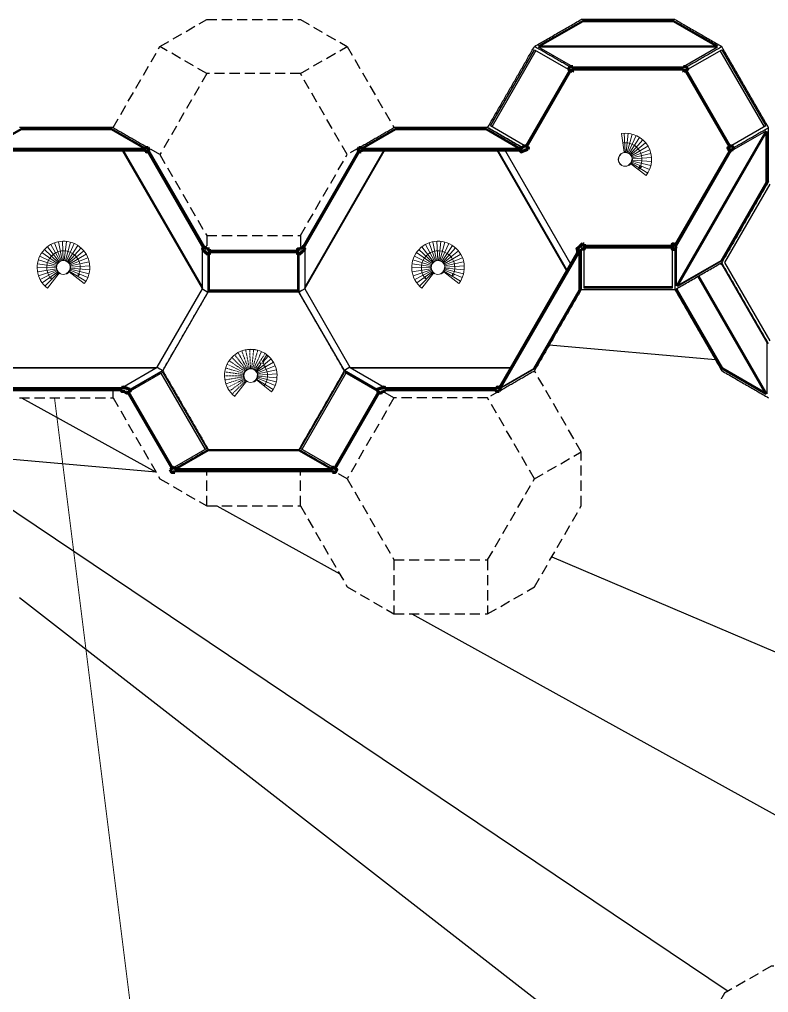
# Model space of a CAD drawing. Header units: millimetres. Extents: x 32551 to 59551, y -21458 to 15116.
# Drawn here: x 46361 to 47537, y 11439 to 12967 of the extents above; entities that cross this region are included whole.
import ezdxf

# ---------------------------------------------------------------- set-up
doc = ezdxf.new("R2010")
doc.units = ezdxf.units.MM
doc.linetypes.add('HIDDEN2', pattern=[4.7625, 3.175, -1.5875])
for name, color, linetype, lineweight, true_color in [('2ND', 120, 'Continuous', 35, 0x39ffb0), ('3RD', 141, 'Continuous', 25, 0x7debff), ('4TH DETAILS', 120, 'Continuous', 15, 0x39ffb0)]:
    doc.layers.add(name, color=color, linetype=linetype, lineweight=lineweight, true_color=true_color)
doc.layers.add('GLOW-EMERALD', color=120, linetype='Continuous', lineweight=70, true_color=0x39ffb0, transparency=0.8)

msp = doc.modelspace()

# ---------------------------------------------------------------- linework, layer by layer
at = {"layer": '2ND', "linetype": 'Continuous'}
for p, q in [((47225.445, 12886.923), (47156.327, 12767.206)), ((47224.401, 12892.567), (47222.218, 12888.786)), ((47222.218, 12888.786), (47225.445, 12886.923)), ((47229.288, 12892.567), (47224.401, 12892.567)), ((47225.604, 12886.831), (47228.831, 12884.968)), ((47228.831, 12884.968), (47229.912, 12886.84)), ((47229.912, 12886.84), (47230.39, 12886.84)), ((47402.431, 12889.226), (47401.971, 12886.84)), ((47401.971, 12886.84), (47402.45, 12886.84)), ((47402.45, 12886.84), (47403.53, 12884.968)), ((47403.074, 12892.567), (47402.614, 12890.181)), ((47407.961, 12892.567), (47403.074, 12892.567)), ((46563.039, 12765.288), (46558.151, 12765.288)), ((46558.151, 12765.288), (46558.61, 12762.902)), ((46558.794, 12761.947), (46559.253, 12759.561)), ((46565.482, 12761.056), (46563.039, 12765.288)), ((46893.421, 12760.26), (46806.069, 12608.962)), ((46806.804, 12608.326), (46894.339, 12759.942)), ((46893.568, 12765.288), (46891.124, 12761.056)), ((46891.124, 12761.056), (46893.421, 12760.26)), ((46898.455, 12765.288), (46893.568, 12765.288)), ((46894.339, 12759.942), (46896.636, 12759.146)), ((46896.636, 12759.146), (46896.875, 12759.561)), ((46896.875, 12759.561), (46897.353, 12759.561)), ((46897.353, 12759.561), (46897.812, 12761.947)), ((46897.812, 12761.947), (47146.672, 12761.947)), ((46897.996, 12762.902), (46898.455, 12765.288)), ((47146.488, 12762.902), (46897.996, 12762.902)), ((47146.029, 12765.288), (47146.488, 12762.902)), ((47146.672, 12761.947), (47147.131, 12759.561)), ((47158.871, 12762.965), (47158.632, 12763.379)), ((47473.73, 12763.379), (47473.491, 12762.965)), ((47473.491, 12762.965), (47476.706, 12761.851)), ((47477.624, 12761.533), (47479.002, 12761.056)), ((46654.819, 12606.32), (46652.375, 12610.553)), ((46659.185, 12606.32), (46654.819, 12606.32)), ((46804.232, 12610.553), (46801.788, 12606.32)), ((46804.232, 12602.088), (46808.641, 12605.906)), ((47385.299, 12610.231), (47247.062, 12610.231)), ((47247.062, 12610.047), (47385.299, 12610.047)), ((47389.666, 12606.32), (47392.109, 12610.553)), ((46797.422, 12602.594), (46659.185, 12602.594)), ((46659.185, 12602.41), (46797.422, 12602.41)), ((46799.583, 12598.684), (46799.823, 12598.269)), ((47238.415, 12603.679), (47114.169, 12388.479)), ((47115.088, 12388.16), (47239.15, 12603.042)), ((46521.9, 12386.792), (46346.829, 12386.792)), ((46347.013, 12385.837), (46521.717, 12385.837)), ((46526.145, 12383.451), (46528.328, 12379.669)), ((46534.1, 12385.774), (46528.588, 12387.683)), ((46531.555, 12381.532), (46600.673, 12261.816)), ((46600.833, 12261.908), (46531.714, 12381.624)), ((46533.861, 12385.36), (46534.1, 12385.774)), ((46924.893, 12381.624), (46855.774, 12261.908)), ((46855.933, 12261.816), (46925.052, 12381.532)), ((46921.665, 12383.488), (46924.893, 12381.624)), ((46925.052, 12381.532), (46928.279, 12379.669)), ((46928.279, 12379.669), (46930.462, 12383.451)), ((47109.778, 12386.792), (46934.706, 12386.792)), ((46934.89, 12385.837), (47109.594, 12385.837)), ((47114.022, 12383.451), (47116.466, 12387.683)), ((46600.673, 12261.816), (46597.446, 12259.953)), ((46604.06, 12263.771), (46600.833, 12261.908)), ((46605.141, 12261.899), (46604.06, 12263.771)), ((46604.976, 12258.558), (46851.631, 12258.558)), ((46851.447, 12259.512), (46605.16, 12259.512)), ((46851.466, 12261.899), (46850.988, 12261.899)), ((46850.988, 12261.899), (46851.447, 12259.512)), ((46851.631, 12258.558), (46852.09, 12256.171))]:
    msp.add_line(p, q, dxfattribs=at)
for points in [[(47156.486, 12767.114), (47225.604, 12886.831), (47225.445, 12886.923)], [(47402.614, 12890.181), (47229.747, 12890.181), (47229.288, 12892.567)], [(47230.39, 12886.84), (47229.931, 12889.226), (47402.431, 12889.226)], [(47403.53, 12884.968), (47406.758, 12886.831), (47475.876, 12767.114)], [(47476.035, 12767.206), (47406.917, 12886.923), (47410.144, 12888.786), (47407.961, 12892.567)], [(46309.935, 12761.947), (46558.794, 12761.947)], [(46558.61, 12762.902), (46310.119, 12762.902)], [(46559.253, 12759.561), (46559.732, 12759.561), (46559.971, 12759.146), (46562.267, 12759.942), (46649.803, 12608.326)], [(46650.538, 12608.962), (46563.186, 12760.26), (46565.482, 12761.056)], [(47150.916, 12765.288), (47146.029, 12765.288)], [(47147.131, 12759.561), (47147.609, 12759.561), (47147.848, 12759.146), (47158.871, 12762.965)], [(47150.916, 12765.288), (47153.099, 12769.07)], [(47156.327, 12767.206), (47153.099, 12769.07)], [(47158.632, 12763.379), (47159.713, 12765.251), (47156.486, 12767.114)], [(47476.706, 12761.851), (47390.272, 12612.144), (47387.7, 12614.371), (47387.461, 12613.957)], [(47392.109, 12610.553), (47391.007, 12611.508), (47477.624, 12761.533)], [(47475.876, 12767.114), (47472.649, 12765.251), (47473.73, 12763.379)], [(47479.262, 12769.07), (47476.035, 12767.206)], [(47479.002, 12761.056), (47481.446, 12765.288), (47479.262, 12769.07)], [(46649.803, 12608.326), (46647.966, 12606.735), (46648.205, 12606.32), (46647.966, 12605.906)], [(46647.966, 12605.906), (46652.375, 12602.088)], [(46652.375, 12610.553), (46650.538, 12608.962)], [(46659.185, 12602.594), (46659.185, 12606.32)], [(46801.788, 12606.32), (46797.422, 12606.32), (46797.422, 12602.594)], [(46806.069, 12608.962), (46804.232, 12610.553)], [(46808.641, 12605.906), (46808.402, 12606.32), (46808.641, 12606.735), (46806.804, 12608.326)], [(47244.662, 12614.371), (47240.253, 12610.553), (47235.843, 12606.735), (47236.083, 12606.32), (47235.843, 12605.906)], [(47235.843, 12605.906), (47238.415, 12603.679)], [(47239.15, 12603.042), (47240.253, 12602.088), (47242.696, 12606.32)], [(47247.062, 12610.047), (47247.062, 12606.32), (47242.696, 12606.32)], [(47247.062, 12613.957), (47244.901, 12613.957), (47244.662, 12614.371)], [(47247.062, 12613.957), (47247.062, 12610.231)], [(47387.461, 12613.957), (47385.299, 12613.957), (47385.299, 12610.231)], [(47385.299, 12610.047), (47385.299, 12606.32), (47389.666, 12606.32)], [(46652.375, 12602.088), (46656.784, 12598.269), (46657.023, 12598.684)], [(46657.023, 12598.684), (46659.185, 12598.684), (46659.185, 12602.41)], [(46797.422, 12602.41), (46797.422, 12598.684), (46799.583, 12598.684)], [(46799.823, 12598.269), (46804.232, 12602.088)], [(46521.717, 12385.837), (46521.257, 12383.451), (46526.145, 12383.451)], [(46522.838, 12389.178), (46522.36, 12389.178), (46521.9, 12386.792)], [(46528.588, 12387.683), (46523.077, 12389.592), (46522.838, 12389.178)], [(46528.328, 12379.669), (46531.555, 12381.532)], [(46531.714, 12381.624), (46534.941, 12383.488), (46533.861, 12385.36)], [(46933.53, 12389.592), (46922.507, 12385.774), (46922.746, 12385.36), (46921.665, 12383.488)], [(46930.462, 12383.451), (46935.349, 12383.451)], [(46934.706, 12386.792), (46934.247, 12389.178), (46933.769, 12389.178), (46933.53, 12389.592)], [(46935.349, 12383.451), (46934.89, 12385.837)], [(47109.594, 12385.837), (47109.135, 12383.451), (47114.022, 12383.451)], [(47114.169, 12388.479), (47110.955, 12389.592), (47110.715, 12389.178), (47110.237, 12389.178), (47109.778, 12386.792)], [(47116.466, 12387.683), (47115.088, 12388.16)], [(46597.446, 12259.953), (46599.629, 12256.171), (46604.517, 12256.171)], [(46604.517, 12256.171), (46604.976, 12258.558)], [(46605.16, 12259.512), (46605.619, 12261.899), (46605.141, 12261.899)], [(46855.774, 12261.908), (46852.547, 12263.771), (46851.466, 12261.899)], [(46852.09, 12256.171), (46856.977, 12256.171), (46859.161, 12259.953), (46855.933, 12261.816)]]:
    msp.add_lwpolyline(points, dxfattribs=at)
at = {"layer": '3RD', "linetype": 'Continuous', "ltscale": 10}
for p, q in [((47175.728, 12925.372), (47245.14, 12965.447)), ((47245.14, 12963.325), (47179.402, 12925.372)), ((47245.14, 12963.325), (47245.14, 12965.447)), ((47245.14, 12965.447), (47387.222, 12965.447)), ((47387.222, 12963.325), (47245.14, 12963.325)), ((47387.222, 12963.325), (47387.222, 12965.447)), ((47387.222, 12965.447), (47455.819, 12925.842)), ((47452.96, 12925.372), (47387.222, 12963.325)), ((47100.093, 12799.673), (47169.211, 12919.389)), ((47171.363, 12918.147), (47102.245, 12798.43)), ((47169.211, 12919.389), (47222.218, 12888.786)), ((47176.543, 12923.02), (47175.618, 12923.554)), ((47456.744, 12923.554), (47175.618, 12923.554)), ((47175.728, 12925.372), (47456.634, 12925.372)), ((47229.288, 12892.567), (47176.543, 12923.02)), ((47456.744, 12923.554), (47403.074, 12892.567)), ((47410.144, 12888.786), (47463.083, 12919.351)), ((47455.819, 12925.842), (47456.634, 12925.372)), ((47530.05, 12798.392), (47460.932, 12918.108)), ((47463.083, 12919.351), (47463.15, 12919.235)), ((47463.15, 12919.235), (47532.202, 12799.634)), ((47406.917, 12886.923), (47406.758, 12886.831)), ((46363.324, 12793.62), (46310.119, 12762.902)), ((46310.578, 12765.288), (46363.324, 12795.741)), ((46363.324, 12793.62), (46363.324, 12795.741)), ((46363.324, 12795.741), (46505.406, 12795.741)), ((46505.406, 12793.62), (46363.324, 12793.62)), ((46505.406, 12795.741), (46558.151, 12765.288)), ((46505.406, 12793.62), (46505.406, 12795.741)), ((46558.61, 12762.902), (46505.406, 12793.62)), ((46951.201, 12793.62), (46897.996, 12762.902)), ((46898.455, 12765.288), (46951.201, 12795.741)), ((46951.201, 12793.62), (46951.201, 12795.741)), ((46951.201, 12795.741), (47093.283, 12795.741)), ((47093.283, 12793.62), (46951.201, 12793.62)), ((47093.283, 12795.741), (47146.029, 12765.288)), ((47093.283, 12793.62), (47093.283, 12795.741)), ((47146.488, 12762.902), (47093.283, 12793.62)), ((47153.099, 12769.07), (47100.093, 12799.673)), ((47392.109, 12548.567), (47532.683, 12792.049)), ((47534.191, 12791.038), (47393.738, 12547.766)), ((47479.002, 12761.056), (47532.683, 12792.049)), ((47532.202, 12799.634), (47479.262, 12769.07)), ((47533.089, 12711.524), (47533.089, 12789.129)), ((47534.191, 12791.038), (47534.191, 12710.888)), ((46647.966, 12544.28), (46522.296, 12761.947)), ((46523.382, 12761.947), (46647.966, 12546.161)), ((46559.253, 12759.561), (46555.12, 12761.947)), ((46559.253, 12759.561), (46559.971, 12759.146)), ((46563.186, 12760.26), (46562.267, 12759.942)), ((46934.452, 12761.947), (46808.641, 12544.28)), ((46808.641, 12546.161), (46933.225, 12761.947)), ((46894.339, 12759.942), (46893.421, 12760.26)), ((46896.636, 12759.146), (46897.353, 12759.561)), ((46901.487, 12761.947), (46897.353, 12759.561)), ((46897.996, 12762.902), (46897.812, 12761.947)), ((47219.983, 12571.752), (47110.173, 12761.947)), ((47111.26, 12761.947), (47220.526, 12572.693)), ((47226.342, 12582.767), (47122.892, 12761.947)), ((47147.131, 12759.561), (47142.998, 12761.947)), ((47146.672, 12761.947), (47146.488, 12762.902)), ((47147.131, 12759.561), (47147.848, 12759.146)), ((47156.327, 12767.206), (47156.486, 12767.114)), ((47475.876, 12767.114), (47476.035, 12767.206)), ((47477.624, 12761.533), (47476.706, 12761.851)), ((47462.048, 12588.478), (47533.089, 12711.524)), ((47534.191, 12710.888), (47465.594, 12592.074)), ((47468.038, 12585.02), (47539.079, 12708.066)), ((47533.089, 12711.524), (47534.191, 12710.888)), ((46647.966, 12543.728), (46647.966, 12606.735)), ((46649.803, 12608.326), (46650.538, 12608.962)), ((46806.069, 12608.962), (46806.804, 12608.326)), ((46808.641, 12606.735), (46808.641, 12543.728)), ((47235.843, 12599.224), (47235.843, 12606.735)), ((47247.062, 12545.114), (47247.062, 12606.32)), ((47385.299, 12606.32), (47385.299, 12545.114)), ((47390.272, 12612.144), (47391.007, 12611.508)), ((47392.109, 12548.567), (47392.109, 12610.553)), ((46656.784, 12598.269), (46656.784, 12538.637)), ((46659.185, 12540.023), (46659.185, 12598.684)), ((46797.422, 12598.684), (46797.422, 12540.023)), ((46799.823, 12538.637), (46799.823, 12598.269)), ((47239.15, 12603.042), (47238.415, 12603.679)), ((47239.15, 12541.819), (47239.15, 12603.042)), ((47240.253, 12602.088), (47240.253, 12541.182)), ((47465.594, 12592.074), (47463.15, 12587.841)), ((47463.15, 12587.841), (47393.738, 12547.766)), ((47394.841, 12549.676), (47462.048, 12588.478)), ((47460.707, 12583.609), (47463.15, 12582.198)), ((47462.048, 12588.478), (47463.15, 12587.841)), ((47463.15, 12582.198), (47531.748, 12463.384)), ((47539.079, 12461.973), (47468.038, 12585.02)), ((47532.562, 12378.061), (47425.593, 12563.336)), ((47427.129, 12564.223), (47534.191, 12378.784)), ((47247.062, 12547.599), (47385.299, 12547.599)), ((47385.299, 12545.114), (47247.062, 12545.114)), ((47393.946, 12542.243), (47393.946, 12545.065)), ((46576.925, 12420.681), (46647.966, 12543.728)), ((46656.784, 12538.637), (46585.743, 12415.59)), ((46647.966, 12543.728), (46652.375, 12541.182)), ((46652.375, 12541.182), (46656.784, 12538.637)), ((46659.185, 12542.507), (46797.422, 12542.507)), ((46797.422, 12540.023), (46659.185, 12540.023)), ((46804.232, 12541.182), (46799.823, 12538.637)), ((46800.062, 12538.223), (46799.823, 12538.637)), ((46870.864, 12415.59), (46800.062, 12538.223)), ((46808.641, 12543.728), (46804.232, 12541.182)), ((46808.641, 12543.728), (46879.682, 12420.681)), ((47168.109, 12418.772), (47239.15, 12541.819)), ((47240.253, 12541.182), (47171.655, 12422.368)), ((47239.15, 12541.819), (47240.253, 12541.182)), ((47392.109, 12541.182), (47392.109, 12544.004)), ((47393.946, 12542.243), (47392.109, 12541.182)), ((47463.15, 12418.136), (47392.109, 12541.182)), ((47464.987, 12419.196), (47393.946, 12542.243)), ((47531.748, 12463.384), (47534.191, 12459.151)), ((47534.191, 12459.151), (47534.191, 12378.784)), ((47171.655, 12422.368), (47169.211, 12418.136)), ((46325.107, 12420.405), (46576.447, 12420.405)), ((46574.817, 12419.465), (46325.65, 12419.465)), ((46523.077, 12389.592), (46576.925, 12420.681)), ((46585.743, 12415.59), (46534.1, 12385.774)), ((46534.941, 12383.488), (46585.676, 12412.779)), ((46576.925, 12420.681), (46581.334, 12418.136)), ((46581.334, 12418.136), (46585.743, 12415.59)), ((46652.643, 12291.821), (46583.525, 12411.537)), ((46585.676, 12412.779), (46585.743, 12412.664)), ((46585.743, 12412.664), (46654.795, 12293.063)), ((46801.745, 12293.101), (46870.864, 12412.818)), ((46873.015, 12411.576), (46803.897, 12291.859)), ((46875.273, 12418.136), (46870.864, 12415.59)), ((46922.507, 12385.774), (46870.864, 12415.59)), ((46870.864, 12412.818), (46921.665, 12383.488)), ((46879.682, 12420.681), (46875.273, 12418.136)), ((46879.682, 12420.681), (46879.921, 12420.543)), ((46879.921, 12420.543), (46933.53, 12389.592)), ((46880.16, 12420.405), (47132.602, 12420.405)), ((47132.059, 12419.465), (46881.789, 12419.465)), ((47115.088, 12388.16), (47168.109, 12418.772)), ((47169.211, 12418.136), (47116.466, 12387.683)), ((47168.109, 12418.772), (47169.211, 12418.136)), ((47464.987, 12419.196), (47463.15, 12418.136)), ((47465.594, 12416.725), (47463.15, 12418.136)), ((47530.725, 12381.243), (47464.987, 12419.196)), ((47532.562, 12378.061), (47465.594, 12416.725)), ((47110.955, 12389.592), (47116.741, 12392.933)), ((46523.077, 12389.592), (46522.36, 12389.178)), ((46531.714, 12381.624), (46531.555, 12381.532)), ((46925.052, 12381.532), (46924.893, 12381.624)), ((46934.247, 12389.178), (46933.53, 12389.592)), ((47110.955, 12389.592), (47110.237, 12389.178)), ((47114.169, 12388.479), (47115.088, 12388.16)), ((46654.795, 12293.063), (46604.06, 12263.771)), ((46657.262, 12289.594), (46605.16, 12259.512)), ((46605.619, 12261.899), (46657.262, 12291.715)), ((46657.262, 12291.715), (46799.344, 12291.715)), ((46657.262, 12289.594), (46657.262, 12291.715)), ((46799.344, 12289.594), (46657.262, 12289.594)), ((46799.344, 12291.715), (46850.988, 12261.899)), ((46799.344, 12289.594), (46799.344, 12291.715)), ((46851.447, 12259.512), (46799.344, 12289.594)), ((46852.547, 12263.771), (46801.745, 12293.101)), ((46600.673, 12261.816), (46600.833, 12261.908)), ((46608.65, 12258.558), (46604.517, 12256.171)), ((46852.09, 12256.171), (46847.956, 12258.558)), ((46851.631, 12258.558), (46851.447, 12259.512)), ((46855.774, 12261.908), (46855.933, 12261.816))]:
    msp.add_line(p, q, dxfattribs=at)
at = {"layer": '3RD', "ltscale": 10}
for p, q in [((47453.252, 12432.495), (47192.544, 12455.652)), ((46364.036, 12372.869), (46575.492, 12255.764)), ((46575.408, 12255.91), (46307.143, 12279.738)), ((46294.031, 12234.153), (47473.146, 11441.131)), ((46670.472, 12203.164), (46863.557, 12096.232)), ((47196.592, 12123.253), (48045.933, 11760.817)), ((46360.912, 12059.275), (47394.064, 11255.285)), ((46976.907, 12033.458), (47757.703, 11601.049))]:
    msp.add_line(p, q, dxfattribs=at)
at = {"layer": '3RD', "linetype": 'HIDDEN2', "ltscale": 10}
msp.add_line((46507.849, 12372.814), (46507.849, 12385.837), dxfattribs=at)
at = {"layer": '3RD', "linetype": 'HIDDEN2', "ltscale": 5}
for points in [[(46507.881, 12797.133), (46581.334, 12924.357), (46654.819, 12966.783), (46801.788, 12966.783), (46875.273, 12924.357), (46948.757, 12797.152)], [(46801.788, 12881.93), (46654.819, 12881.93), (46581.334, 12924.357)], [(46893.504, 12765.177), (46875.273, 12754.651), (46801.788, 12881.93), (46875.273, 12924.357)], [(46654.819, 12881.93), (46581.334, 12754.651), (46563.103, 12765.177)], [(46581.334, 12754.651), (46654.819, 12627.372), (46654.819, 12606.32)], [(46801.788, 12627.372), (46875.273, 12754.651)], [(46654.819, 12627.372), (46801.788, 12627.372), (46801.788, 12606.32)], [(46801.788, 12203.108), (46875.273, 12075.829), (46948.757, 12033.402), (47095.727, 12033.402), (47169.211, 12075.829), (47242.696, 12203.108), (47242.696, 12287.961), (47169.211, 12415.314)], [(47114.022, 12383.451), (47095.727, 12372.814), (46948.757, 12372.814), (46930.462, 12383.451)], [(46360.88, 12372.814), (46507.849, 12372.814), (46581.334, 12245.534), (46654.819, 12203.108), (46654.819, 12258.558)], [(46948.757, 12372.814), (46875.273, 12245.534), (46856.849, 12256.171)], [(47169.211, 12245.534), (47095.727, 12372.814)], [(47095.727, 12118.255), (47169.211, 12245.534), (47242.707, 12287.942)], [(46654.819, 12203.108), (46801.788, 12203.108), (46801.788, 12258.558)], [(46875.273, 12245.534), (46948.757, 12118.255), (46948.757, 12033.402)], [(46948.757, 12118.255), (47095.727, 12118.255), (47095.727, 12033.402)], [(48054.936, 11771.973), (48051.028, 11769.717), (47981.909, 11650.049), (47834.94, 11650.049), (47761.455, 11607.623), (47687.971, 11480.344), (47541.001, 11480.344), (47467.517, 11437.917), (47394.032, 11310.638), (47394.032, 11225.785), (47467.517, 11098.506), (47541.001, 11056.08), (47687.971, 11056.08), (47761.455, 11098.506), (47834.94, 11225.785), (47834.94, 11265.243)]]:
    msp.add_lwpolyline(points, dxfattribs=at)
at = {"layer": '3RD', "linetype": 'Continuous', "ltscale": 10}
for points in [[(47169.211, 12924.431), (47242.696, 12966.857)], [(47389.666, 12966.857), (47242.696, 12966.857)], [(47389.666, 12966.857), (47463.15, 12924.431)], [(47095.727, 12797.152), (47169.211, 12924.431)], [(47224.401, 12892.567), (47169.211, 12924.431)], [(47407.961, 12892.567), (47463.15, 12924.431)], [(47536.635, 12797.152), (47463.15, 12924.431)], [(46507.849, 12797.152), (46360.88, 12797.152)], [(46507.849, 12797.152), (46563.039, 12765.288)], [(46893.568, 12765.288), (46948.757, 12797.152)], [(47095.727, 12797.152), (46948.757, 12797.152)], [(47150.916, 12765.288), (47095.727, 12797.152)], [(47095.727, 12797.152), (47150.916, 12765.288)], [(47481.446, 12765.288), (47536.635, 12797.152)], [(47536.635, 12712.299), (47536.635, 12797.152)], [(47536.635, 12712.299), (47463.15, 12585.02)], [(47242.696, 12606.32), (47242.696, 12542.593)], [(47242.696, 12542.593), (47242.696, 12606.32)], [(47389.666, 12606.32), (47389.666, 12542.593)], [(46657.023, 12538.775), (46657.023, 12598.684)], [(46799.583, 12538.775), (46799.583, 12598.684)], [(47389.666, 12542.593), (47463.15, 12585.02)], [(47536.635, 12457.74), (47463.15, 12585.02)], [(46585.743, 12415.314), (46657.023, 12538.775)], [(46799.583, 12538.775), (46657.023, 12538.775)], [(46870.864, 12415.314), (46799.583, 12538.775)], [(47242.696, 12542.593), (47169.211, 12415.314)], [(47242.696, 12542.593), (47389.666, 12542.593)], [(47389.666, 12542.593), (47463.15, 12415.314)], [(46533.861, 12385.36), (46585.743, 12415.314)], [(46585.743, 12415.314), (46657.023, 12291.853)], [(46870.864, 12415.314), (46799.583, 12291.853)], [(46870.864, 12415.314), (46922.746, 12385.36)], [(47114.022, 12383.451), (47169.211, 12415.314)], [(47463.15, 12415.314), (47536.635, 12372.888)], [(46605.141, 12261.899), (46657.023, 12291.853)], [(46657.023, 12291.853), (46799.583, 12291.853)], [(46799.583, 12291.853), (46851.466, 12261.899)]]:
    msp.add_open_spline(points, degree=1, dxfattribs=at)
at = {"layer": '4TH DETAILS', "linetype": 'Continuous'}
for p, q in [((47310.242, 12758.236), (47305.97, 12787.93)), ((47310.141, 12788.315), (47311.379, 12758.341)), ((47316.495, 12788.088), (47313.112, 12758.279)), ((47314.815, 12757.951), (47322.738, 12786.886)), ((47316.447, 12757.366), (47328.723, 12784.739)), ((47317.97, 12756.536), (47334.306, 12781.698)), ((47319.347, 12755.483), (47339.356, 12777.835)), ((47320.546, 12754.23), (47343.753, 12773.242)), ((47347.391, 12768.028), (47321.538, 12752.808)), ((47322.3, 12751.251), (47350.185, 12762.317)), ((47322.773, 12744.434), (47351.918, 12737.322)), ((47322.814, 12749.594), (47352.068, 12756.244)), ((47352.945, 12743.596), (47323.053, 12746.145)), ((47323.067, 12747.879), (47352.995, 12749.954)), ((47321.368, 12741.113), (47320.947, 12740.491)), ((47346.977, 12725.485), (47321.368, 12741.113)), ((47346.977, 12725.485), (47321.368, 12741.113)), ((47322.233, 12742.786), (47349.939, 12731.28)), ((46400.044, 12605.743), (46421.829, 12585.118)), ((46404.758, 12610.01), (46423.115, 12586.281)), ((46410.072, 12613.501), (46424.564, 12587.233)), ((46426.142, 12587.951), (46415.859, 12616.134)), ((46427.812, 12588.418), (46421.982, 12617.847)), ((46428.296, 12618.598), (46429.534, 12588.623)), ((46434.649, 12618.37), (46431.267, 12588.561)), ((46432.97, 12588.234), (46440.893, 12617.168)), ((46434.602, 12587.648), (46446.877, 12615.021)), ((46436.124, 12586.819), (46452.461, 12611.98)), ((46437.502, 12585.765), (46457.511, 12608.118)), ((46987.922, 12605.743), (47009.707, 12585.118)), ((46992.636, 12610.01), (47010.992, 12586.281)), ((46997.95, 12613.501), (47012.441, 12587.233)), ((47014.02, 12587.951), (47003.737, 12616.134)), ((47015.69, 12588.418), (47009.86, 12617.847)), ((47016.173, 12618.598), (47017.411, 12588.623)), ((47022.527, 12618.37), (47019.144, 12588.561)), ((47020.847, 12588.234), (47028.77, 12617.168)), ((47022.479, 12587.648), (47034.755, 12615.021)), ((47024.002, 12586.819), (47040.339, 12611.98)), ((47025.379, 12585.765), (47045.388, 12608.118)), ((46419.866, 12582.271), (46392.846, 12595.307)), ((46420.737, 12583.77), (46396.042, 12600.803)), ((46438.701, 12584.512), (46461.907, 12603.524)), ((46465.545, 12598.31), (46439.693, 12583.09)), ((46440.455, 12581.533), (46468.339, 12592.599)), ((47007.743, 12582.271), (46980.724, 12595.307)), ((47008.615, 12583.77), (46983.919, 12600.803)), ((47026.578, 12584.512), (47049.785, 12603.524)), ((47053.423, 12598.31), (47027.571, 12583.09)), ((47028.332, 12581.533), (47056.217, 12592.599)), ((46388.752, 12576.832), (46418.749, 12577.233)), ((46418.86, 12578.963), (46389.157, 12583.177)), ((46418.906, 12575.506), (46389.327, 12570.5)), ((46419.235, 12580.656), (46390.533, 12589.385)), ((46440.968, 12579.877), (46470.222, 12586.526)), ((46471.099, 12573.879), (46441.208, 12576.427)), ((46441.221, 12578.161), (46471.149, 12580.236)), ((46976.629, 12576.832), (47006.627, 12577.233)), ((47006.737, 12578.963), (46977.035, 12583.177)), ((47006.784, 12575.506), (46977.204, 12570.5)), ((47007.113, 12580.656), (46978.41, 12589.385)), ((47028.846, 12579.877), (47058.1, 12586.526)), ((47058.977, 12573.879), (47029.085, 12576.427)), ((47029.099, 12578.161), (47059.027, 12580.236)), ((46390.867, 12564.332), (46419.326, 12573.824)), ((46420, 12572.226), (46393.338, 12558.474)), ((46420.911, 12570.751), (46396.679, 12553.064)), ((46400.812, 12548.233), (46422.038, 12569.433)), ((46462.594, 12552.103), (46438.888, 12570.488)), ((46465.131, 12555.768), (46439.096, 12571.656)), ((46439.522, 12571.395), (46439.102, 12570.773)), ((46440.388, 12573.068), (46468.094, 12561.562)), ((46440.928, 12574.716), (46470.072, 12567.604)), ((46978.745, 12564.332), (47007.204, 12573.824)), ((47007.877, 12572.226), (46981.215, 12558.474)), ((47008.789, 12570.751), (46984.557, 12553.064)), ((46988.69, 12548.233), (47009.916, 12569.433)), ((47050.471, 12552.103), (47026.765, 12570.488)), ((47053.009, 12555.768), (47026.973, 12571.656)), ((47027.4, 12571.395), (47026.979, 12570.773)), ((47028.265, 12573.068), (47055.971, 12561.562)), ((47028.805, 12574.716), (47057.95, 12567.604)), ((46714.208, 12447.764), (46720.489, 12448.718)), ((46715.085, 12447.966), (46714.354, 12447.799)), ((46714.357, 12447.786), (46714.354, 12447.799)), ((46715.015, 12447.95), (46715.021, 12447.952)), ((46715.021, 12447.952), (46715.085, 12447.966)), ((46715.085, 12447.966), (46715.101, 12447.899)), ((46720.484, 12448.783), (46726.837, 12448.761)), ((46720.633, 12448.795), (46721.381, 12448.848)), ((46720.634, 12448.782), (46720.633, 12448.795)), ((46721.31, 12448.843), (46721.317, 12448.844)), ((46721.381, 12448.848), (46721.317, 12448.844)), ((46721.381, 12448.848), (46721.387, 12448.779)), ((46733.943, 12447.695), (46726.841, 12448.825)), ((46726.991, 12448.814), (46726.99, 12448.801)), ((46726.991, 12448.814), (46727.739, 12448.752)), ((46727.667, 12448.758), (46727.674, 12448.758)), ((46727.739, 12448.752), (46727.674, 12448.758)), ((46727.739, 12448.752), (46727.734, 12448.683)), ((46734.005, 12447.68), (46733.943, 12447.695)), ((46742.777, 12428.724), (46751.45, 12438.412)), ((46732.639, 12414.807), (46755.846, 12433.819)), ((46759.484, 12428.605), (46733.632, 12413.385)), ((46734.394, 12411.827), (46762.278, 12422.893)), ((46734.907, 12410.171), (46764.161, 12416.821)), ((46735.16, 12408.456), (46765.088, 12410.531)), ((46756.533, 12382.397), (46732.827, 12400.783)), ((46733.461, 12401.69), (46733.041, 12401.068)), ((46759.07, 12386.062), (46733.461, 12401.69)), ((46734.327, 12403.362), (46762.032, 12391.856)), ((46734.866, 12405.01), (46764.011, 12397.898)), ((46765.038, 12404.173), (46735.146, 12406.722))]:
    msp.add_line(p, q, dxfattribs=at)
at = {"layer": '4TH DETAILS'}
for p, q in [((47322.111, 12747.025), (47322.593, 12746.98)), ((47306.509, 12737.726), (47306.259, 12737.294)), ((47316.233, 12737.797), (47316.446, 12737.345)), ((47317.472, 12737.319), (47317.222, 12737.752)), ((46440.265, 12577.348), (46440.748, 12577.345)), ((47028.143, 12577.348), (47028.626, 12577.345)), ((46424.664, 12568.05), (46424.414, 12567.617)), ((46434.387, 12568.12), (46434.601, 12567.668)), ((46435.627, 12567.642), (46435.377, 12568.075)), ((47012.541, 12568.05), (47012.291, 12567.617)), ((47022.265, 12568.12), (47022.479, 12567.668)), ((47023.504, 12567.642), (47023.254, 12568.075)), ((46742.166, 12429.633), (46749.073, 12440.384)), ((46732.639, 12414.807), (46739.527, 12425.527)), ((46734.204, 12407.642), (46734.687, 12407.639)), ((46745.146, 12420.163), (46747.987, 12421.836)), ((46718.602, 12398.344), (46718.352, 12397.911)), ((46728.326, 12398.415), (46728.54, 12397.963)), ((46729.565, 12397.936), (46729.315, 12398.369))]:
    msp.add_line(p, q, dxfattribs=at)
at = {"layer": '4TH DETAILS', "linetype": 'HIDDEN2', "ltscale": 0.5}
for p, q in [((46698.697, 12440.304), (46717.053, 12416.576)), ((46704.011, 12443.795), (46718.503, 12417.528)), ((46720.081, 12418.246), (46709.798, 12446.428)), ((46721.751, 12418.713), (46715.921, 12448.141)), ((46722.234, 12448.892), (46723.473, 12418.918)), ((46728.588, 12448.664), (46725.206, 12418.856)), ((46726.908, 12418.528), (46734.832, 12447.463)), ((46728.54, 12417.942), (46740.816, 12445.316)), ((46730.063, 12417.113), (46746.4, 12442.275)), ((46713.805, 12412.566), (46686.785, 12425.601)), ((46714.676, 12414.065), (46689.981, 12431.098)), ((46693.983, 12436.038), (46715.768, 12415.412)), ((46731.44, 12416.06), (46738.541, 12423.991)), ((46682.691, 12407.127), (46712.688, 12407.527)), ((46712.799, 12409.258), (46683.096, 12413.472)), ((46713.174, 12410.951), (46684.472, 12419.679)), ((46712.845, 12405.8), (46683.265, 12400.795)), ((46684.806, 12394.626), (46713.265, 12404.118)), ((46713.939, 12402.52), (46687.276, 12388.768)), ((46714.85, 12401.045), (46690.618, 12383.359)), ((46694.751, 12378.527), (46715.977, 12399.727))]:
    msp.add_line(p, q, dxfattribs=at)
at = {"layer": '4TH DETAILS'}
for points in [[(47344.439, 12721.779), (47320.736, 12740.168)], [(47332.549, 12731.003), (47334.567, 12737.791)], [(47332.549, 12731.003), (47337.603, 12735.963)], [(46423.083, 12568.51), (46404.689, 12544.8)], [(46410.908, 12559.365), (46407.516, 12560.974)], [(46410.908, 12559.365), (46410.059, 12562.83)], [(46462.623, 12552.115), (46438.919, 12570.503)], [(46452.839, 12564.447), (46452.934, 12567.858)], [(46452.839, 12564.447), (46455.753, 12566.687)], [(47010.96, 12568.51), (46992.566, 12544.8)], [(46998.786, 12559.365), (46995.394, 12560.974)], [(46998.786, 12559.365), (46997.936, 12562.83)], [(47050.5, 12552.115), (47026.797, 12570.503)], [(47040.717, 12564.447), (47040.812, 12567.858)], [(47040.717, 12564.447), (47043.63, 12566.687)], [(46739.527, 12425.527), (46738.239, 12427.86)], [(46744.227, 12426.569), (46738.239, 12427.86)], [(46744.227, 12426.569), (46742.166, 12429.633)], [(46744.756, 12423.674), (46745.146, 12420.163)], [(46744.756, 12423.674), (46747.987, 12421.836)], [(46717.009, 12398.814), (46698.598, 12375.082)], [(46756.533, 12382.397), (46732.829, 12400.786)], [(46901.917, 9489.575), (46605.099, 10380.028), (46605.099, 10856.935), (46415.614, 12372.814)]]:
    msp.add_lwpolyline(points, dxfattribs=at)
at = {"layer": '4TH DETAILS', "linetype": 'Continuous'}
msp.add_arc((47311.844, 12747.101), 41.25, 322.158402, 98.18649, dxfattribs=at)
at = {"layer": '4TH DETAILS'}
for centre, radius, start, end in [((47311.815, 12747.089), 26.242, 322.196424, 98.119823), ((47311.844, 12747.059), 11.25, 300.019763, 240.23704), ((47311.844, 12747.059), 10.75, 295.351264, 240.24848), ((47311.83, 12747.087), 10.281, 295.355045, 359.651323), ((47311.844, 12747.101), 10.786, 240.35702, 295.257619), ((46429.998, 12577.383), 41.25, 322.203589, 232.16137), ((47017.876, 12577.383), 41.25, 322.203589, 232.16137), ((46429.998, 12577.383), 26.25, 337.446698, 216.124545), ((47017.876, 12577.383), 26.25, 337.446698, 216.124545), ((46429.998, 12577.383), 11.25, 300.019763, 240.23704), ((46429.998, 12577.383), 10.75, 295.351264, 240.24848), ((46429.985, 12577.411), 10.281, 295.355045, 359.651323), ((47017.876, 12577.383), 11.25, 300.019763, 240.23704), ((47017.876, 12577.383), 10.75, 295.351264, 240.24848), ((47017.862, 12577.411), 10.281, 295.355045, 359.651323), ((46429.998, 12577.424), 10.786, 240.35702, 295.257619), ((47017.876, 12577.424), 10.786, 240.35702, 295.257619), ((46723.937, 12407.677), 41.25, 322.203589, 232.139685), ((46723.937, 12407.677), 11.25, 300.019763, 240.23704), ((46723.937, 12407.677), 10.75, 295.351264, 240.24848), ((46723.924, 12407.705), 10.281, 295.355045, 359.651323), ((46723.908, 12407.706), 26.281, 322.192332, 30.399321), ((46723.937, 12407.719), 10.786, 240.35702, 295.257619)]:
    msp.add_arc(centre, radius, start, end, dxfattribs=at)
at = {"layer": 'GLOW-EMERALD', "linetype": 'Continuous'}
for p, q in [((47225.445, 12886.923), (47156.327, 12767.206)), ((47224.401, 12892.567), (47222.218, 12888.786)), ((47222.218, 12888.786), (47225.445, 12886.923)), ((47229.288, 12892.567), (47224.401, 12892.567)), ((47225.604, 12886.831), (47228.831, 12884.968)), ((47228.831, 12884.968), (47229.912, 12886.84)), ((47229.912, 12886.84), (47230.39, 12886.84)), ((47402.431, 12889.226), (47401.971, 12886.84)), ((47401.971, 12886.84), (47402.45, 12886.84)), ((47402.45, 12886.84), (47403.53, 12884.968)), ((47403.074, 12892.567), (47402.614, 12890.181)), ((47407.961, 12892.567), (47403.074, 12892.567)), ((46563.039, 12765.288), (46558.151, 12765.288)), ((46558.151, 12765.288), (46558.61, 12762.902)), ((46558.794, 12761.947), (46559.253, 12759.561)), ((46565.482, 12761.056), (46563.039, 12765.288)), ((46893.421, 12760.26), (46806.069, 12608.962)), ((46806.804, 12608.326), (46894.339, 12759.942)), ((46893.568, 12765.288), (46891.124, 12761.056)), ((46891.124, 12761.056), (46893.421, 12760.26)), ((46898.455, 12765.288), (46893.568, 12765.288)), ((46894.339, 12759.942), (46896.636, 12759.146)), ((46896.636, 12759.146), (46896.875, 12759.561)), ((46896.875, 12759.561), (46897.353, 12759.561)), ((46897.353, 12759.561), (46897.812, 12761.947)), ((46897.812, 12761.947), (47146.672, 12761.947)), ((46897.996, 12762.902), (46898.455, 12765.288)), ((47146.488, 12762.902), (46897.996, 12762.902)), ((47146.029, 12765.288), (47146.488, 12762.902)), ((47146.672, 12761.947), (47147.131, 12759.561)), ((47158.871, 12762.965), (47158.632, 12763.379)), ((47473.73, 12763.379), (47473.491, 12762.965)), ((47473.491, 12762.965), (47476.706, 12761.851)), ((47477.624, 12761.533), (47479.002, 12761.056)), ((46654.819, 12606.32), (46652.375, 12610.553)), ((46659.185, 12606.32), (46654.819, 12606.32)), ((46804.232, 12610.553), (46801.788, 12606.32)), ((46804.232, 12602.088), (46808.641, 12605.906)), ((47385.299, 12610.231), (47247.062, 12610.231)), ((47247.062, 12610.047), (47385.299, 12610.047)), ((47389.666, 12606.32), (47392.109, 12610.553)), ((46797.422, 12602.594), (46659.185, 12602.594)), ((46659.185, 12602.41), (46797.422, 12602.41)), ((46799.583, 12598.684), (46799.823, 12598.269)), ((47238.415, 12603.679), (47114.169, 12388.479)), ((47115.088, 12388.16), (47239.15, 12603.042)), ((46521.9, 12386.792), (46346.829, 12386.792)), ((46347.013, 12385.837), (46521.717, 12385.837)), ((46526.145, 12383.451), (46528.328, 12379.669)), ((46534.1, 12385.774), (46528.588, 12387.683)), ((46531.555, 12381.532), (46600.673, 12261.816)), ((46600.833, 12261.908), (46531.714, 12381.624)), ((46533.861, 12385.36), (46534.1, 12385.774)), ((46924.893, 12381.624), (46855.774, 12261.908)), ((46855.933, 12261.816), (46925.052, 12381.532)), ((46921.665, 12383.488), (46924.893, 12381.624)), ((46925.052, 12381.532), (46928.279, 12379.669)), ((46928.279, 12379.669), (46930.462, 12383.451)), ((47109.778, 12386.792), (46934.706, 12386.792)), ((46934.89, 12385.837), (47109.594, 12385.837)), ((47114.022, 12383.451), (47116.466, 12387.683)), ((46600.673, 12261.816), (46597.446, 12259.953)), ((46604.06, 12263.771), (46600.833, 12261.908)), ((46605.141, 12261.899), (46604.06, 12263.771)), ((46604.976, 12258.558), (46851.631, 12258.558)), ((46851.447, 12259.512), (46605.16, 12259.512)), ((46851.466, 12261.899), (46850.988, 12261.899)), ((46850.988, 12261.899), (46851.447, 12259.512)), ((46851.631, 12258.558), (46852.09, 12256.171))]:
    msp.add_line(p, q, dxfattribs=at)
for points in [[(47156.486, 12767.114), (47225.604, 12886.831), (47225.445, 12886.923)], [(47402.614, 12890.181), (47229.747, 12890.181), (47229.288, 12892.567)], [(47230.39, 12886.84), (47229.931, 12889.226), (47402.431, 12889.226)], [(47403.53, 12884.968), (47406.758, 12886.831), (47475.876, 12767.114)], [(47476.035, 12767.206), (47406.917, 12886.923), (47410.144, 12888.786), (47407.961, 12892.567)], [(46309.935, 12761.947), (46558.794, 12761.947)], [(46558.61, 12762.902), (46310.119, 12762.902)], [(46559.253, 12759.561), (46559.732, 12759.561), (46559.971, 12759.146), (46562.267, 12759.942), (46649.803, 12608.326)], [(46650.538, 12608.962), (46563.186, 12760.26), (46565.482, 12761.056)], [(47150.916, 12765.288), (47146.029, 12765.288)], [(47147.131, 12759.561), (47147.609, 12759.561), (47147.848, 12759.146), (47158.871, 12762.965)], [(47150.916, 12765.288), (47153.099, 12769.07)], [(47156.327, 12767.206), (47153.099, 12769.07)], [(47158.632, 12763.379), (47159.713, 12765.251), (47156.486, 12767.114)], [(47476.706, 12761.851), (47390.272, 12612.144), (47387.7, 12614.371), (47387.461, 12613.957)], [(47392.109, 12610.553), (47391.007, 12611.508), (47477.624, 12761.533)], [(47475.876, 12767.114), (47472.649, 12765.251), (47473.73, 12763.379)], [(47479.262, 12769.07), (47476.035, 12767.206)], [(47479.002, 12761.056), (47481.446, 12765.288), (47479.262, 12769.07)], [(46649.803, 12608.326), (46647.966, 12606.735), (46648.205, 12606.32), (46647.966, 12605.906)], [(46647.966, 12605.906), (46652.375, 12602.088)], [(46652.375, 12610.553), (46650.538, 12608.962)], [(46659.185, 12602.594), (46659.185, 12606.32)], [(46801.788, 12606.32), (46797.422, 12606.32), (46797.422, 12602.594)], [(46806.069, 12608.962), (46804.232, 12610.553)], [(46808.641, 12605.906), (46808.402, 12606.32), (46808.641, 12606.735), (46806.804, 12608.326)], [(47244.662, 12614.371), (47240.253, 12610.553), (47235.843, 12606.735), (47236.083, 12606.32), (47235.843, 12605.906)], [(47235.843, 12605.906), (47238.415, 12603.679)], [(47239.15, 12603.042), (47240.253, 12602.088), (47242.696, 12606.32)], [(47247.062, 12610.047), (47247.062, 12606.32), (47242.696, 12606.32)], [(47247.062, 12613.957), (47244.901, 12613.957), (47244.662, 12614.371)], [(47247.062, 12613.957), (47247.062, 12610.231)], [(47387.461, 12613.957), (47385.299, 12613.957), (47385.299, 12610.231)], [(47385.299, 12610.047), (47385.299, 12606.32), (47389.666, 12606.32)], [(46652.375, 12602.088), (46656.784, 12598.269), (46657.023, 12598.684)], [(46657.023, 12598.684), (46659.185, 12598.684), (46659.185, 12602.41)], [(46797.422, 12602.41), (46797.422, 12598.684), (46799.583, 12598.684)], [(46799.823, 12598.269), (46804.232, 12602.088)], [(46521.717, 12385.837), (46521.257, 12383.451), (46526.145, 12383.451)], [(46522.838, 12389.178), (46522.36, 12389.178), (46521.9, 12386.792)], [(46528.588, 12387.683), (46523.077, 12389.592), (46522.838, 12389.178)], [(46528.328, 12379.669), (46531.555, 12381.532)], [(46531.714, 12381.624), (46534.941, 12383.488), (46533.861, 12385.36)], [(46933.53, 12389.592), (46922.507, 12385.774), (46922.746, 12385.36), (46921.665, 12383.488)], [(46930.462, 12383.451), (46935.349, 12383.451)], [(46934.706, 12386.792), (46934.247, 12389.178), (46933.769, 12389.178), (46933.53, 12389.592)], [(46935.349, 12383.451), (46934.89, 12385.837)], [(47109.594, 12385.837), (47109.135, 12383.451), (47114.022, 12383.451)], [(47114.169, 12388.479), (47110.955, 12389.592), (47110.715, 12389.178), (47110.237, 12389.178), (47109.778, 12386.792)], [(47116.466, 12387.683), (47115.088, 12388.16)], [(46597.446, 12259.953), (46599.629, 12256.171), (46604.517, 12256.171)], [(46604.517, 12256.171), (46604.976, 12258.558)], [(46605.16, 12259.512), (46605.619, 12261.899), (46605.141, 12261.899)], [(46855.774, 12261.908), (46852.547, 12263.771), (46851.466, 12261.899)], [(46852.09, 12256.171), (46856.977, 12256.171), (46859.161, 12259.953), (46855.933, 12261.816)]]:
    msp.add_lwpolyline(points, dxfattribs=at)

doc.saveas('drawing.dxf')
